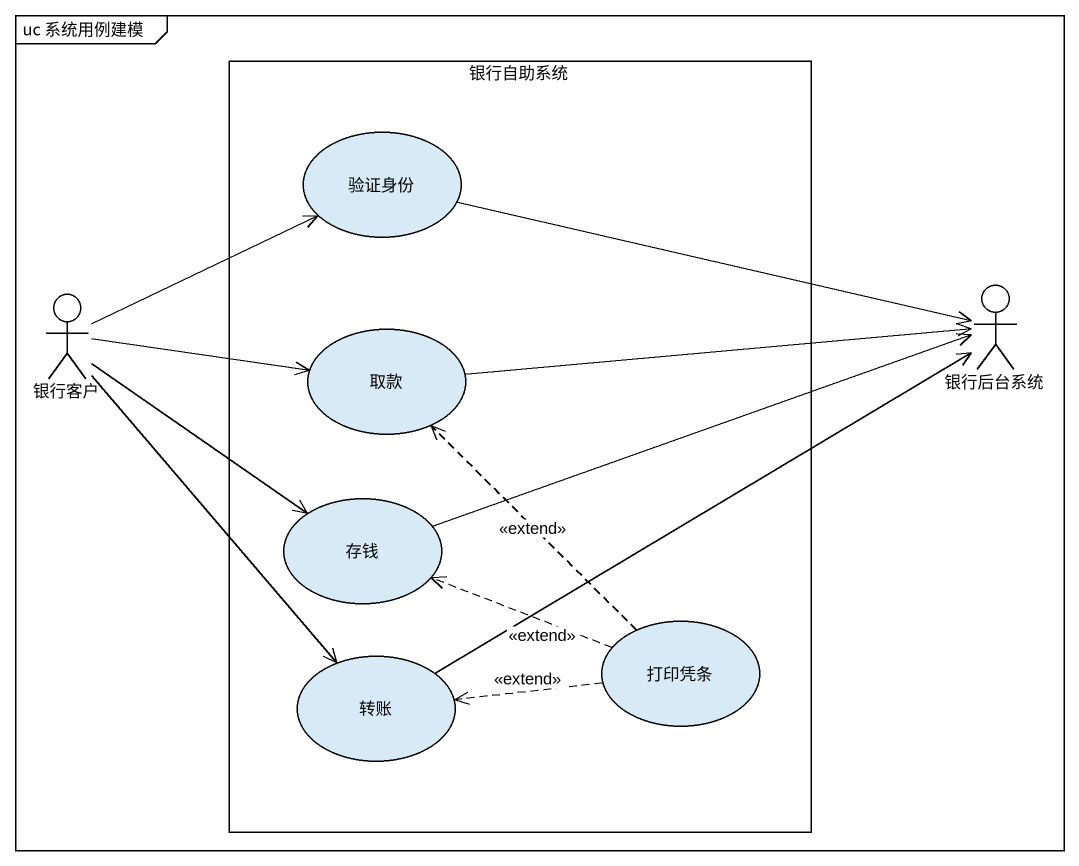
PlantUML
@startuml
mainframe uc 系统用例建模
rectangle 银行自助系统 {
  usecase 验证身份
  usecase 取款
  usecase 存钱
  usecase 打印凭条
  usecase 转账
}
actor 银行客户
actor 银行后台系统
验证身份 -right-> 银行后台系统
银行客户 -right-> 验证身份
银行客户 -right-> 取款
银行客户 --> 存钱
银行客户 --> 转账
取款 -right-> 银行后台系统
存钱 -right-> 银行后台系统
打印凭条 .up.> 取款 : <<extend>>
打印凭条 .left.> 存钱 : <<extend>>
打印凭条 .left.> 转账 : <<extend>>
转账 -right-> 银行后台系统
@enduml
